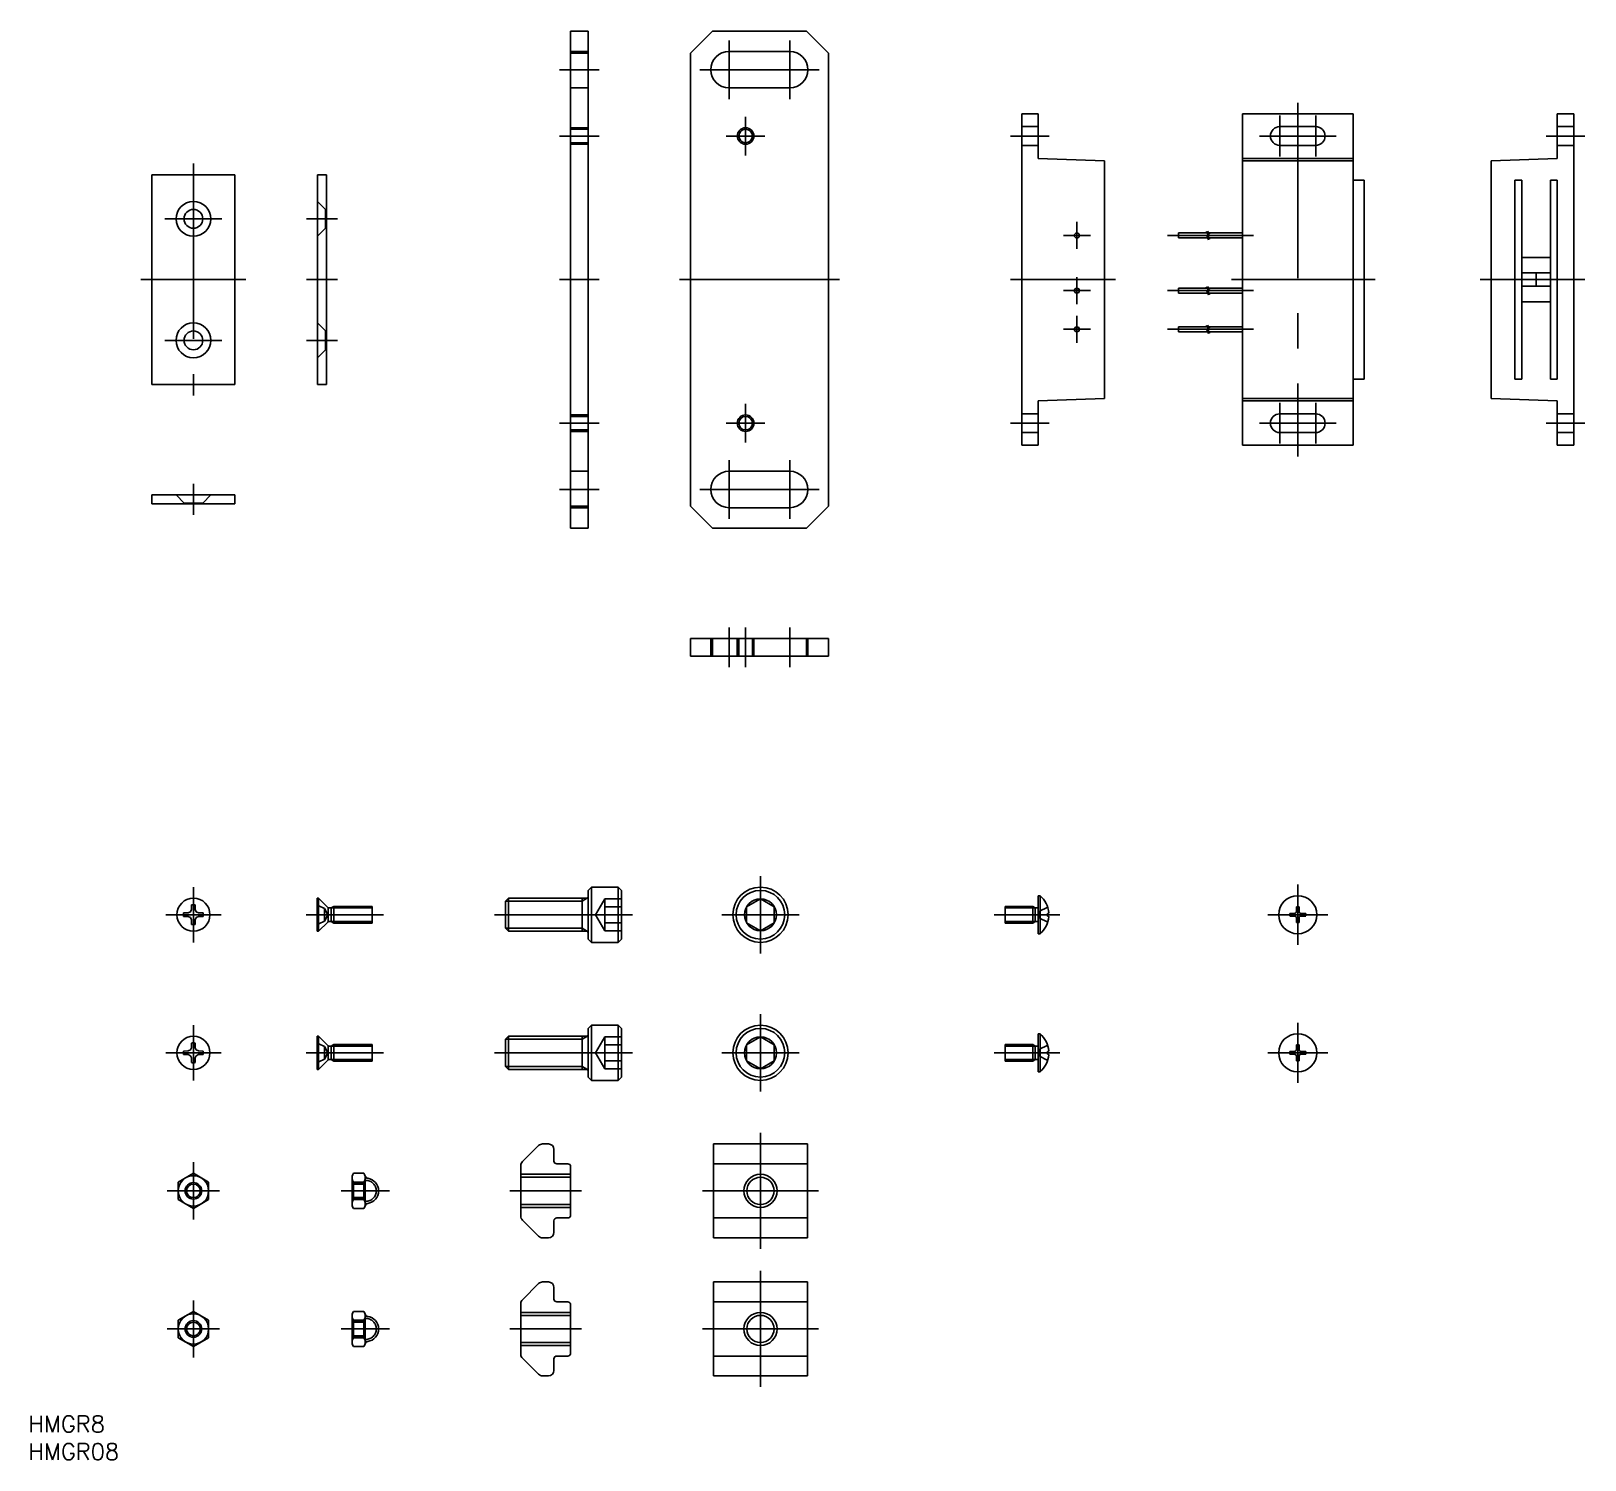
# Model space of a CAD drawing. Extents: x -29 to 252, y -214 to 45.
import ezdxf

# ---------------------------------------------------------------- set-up
doc = ezdxf.new("R2010")
doc.units = 0
doc.linetypes.add('CENTER', pattern=[50.8, 31.75, -6.35, 6.35, -6.35])
doc.linetypes.add('DASHED', pattern=[19.05, 12.7, -6.35])
doc.layers.get('0').update_dxf_attribs({"linetype": 'CONTINUOUS'})
doc.layers.add('CENTER', color=1, linetype='CENTER')
doc.styles.get("Standard").update_dxf_attribs({"font": 'txt.shx', "height": 3, "bigfont": 'bigfont.shx'})

msp = doc.modelspace()

# ---------------------------------------------------------------- linework, layer by layer
at = {"color": 7, "linetype": 'CONTINUOUS'}
for p, q in [((68.3, -45), (68.3, 45)), ((71.5, 45), (68.3, 45)), ((71.5, -45), (71.5, 45)), ((90, 41), (94, 45)), ((94, 45), (111, 45)), ((115, 41), (111, 45)), ((71.5, 41), (68.3, 41)), ((90, 41), (90, -41)), ((97, 41.3), (108, 41.3)), ((115, -41), (115, 41)), ((97, 34.7), (108, 34.7)), ((150, -30), (150, 30)), ((150, 30), (153, 30)), ((153, 21.92), (153, 30)), ((190, -30), (190, 30)), ((210, 30), (190, 30)), ((210, -30), (210, 30)), ((247, 21.92), (247, 30)), ((250, 30), (247, 30)), ((250, -30), (250, 30)), ((203.25, 27.7), (196.75, 27.7)), ((203.25, 24.3), (196.75, 24.3)), ((165, 21.5), (153, 21.92)), ((165, -21.5), (165, 21.5)), ((210, 21.92), (190, 21.92)), ((190, 21.5), (210, 21.5)), ((235, 21.5), (247, 21.92)), ((235, -21.5), (235, 21.5)), ((-7.5, -19), (-7.5, 19)), ((7.5, 19), (-7.5, 19)), ((7.5, -19), (7.5, 19)), ((22.5, -19), (22.5, 19)), ((24.1, 19), (22.5, 19)), ((24.1, -19), (24.1, 19)), ((212, 18), (210, 18)), ((212, -18), (212, 18)), ((239.33, 18), (239.33, -18)), ((239.33, 18), (240.56, 18)), ((240.56, 18), (240.56, -18)), ((245.76, 18), (245.76, -18)), ((245.76, 18), (247, 18)), ((247, -18), (247, 18)), ((178.39, 8.45), (183.61, 8.45)), ((178.39, 7.55), (178.39, 8.45)), ((183.84, 8.45), (190, 8.45)), ((183.69, 7.55), (178.39, 7.55)), ((190, 7.55), (183.91, 7.55)), ((240.56, 4), (245.76, 4)), ((240.56, 1.2), (245.76, 1.2)), ((243.16, 1.2), (243.16, -1.2)), ((178.39, -1.55), (183.61, -1.55)), ((178.39, -2.45), (178.39, -1.55)), ((183.69, -2.45), (178.39, -2.45)), ((183.84, -1.55), (190, -1.55)), ((190, -2.45), (183.91, -2.45)), ((240.56, -1.2), (245.76, -1.2)), ((240.56, -4), (245.76, -4)), ((178.39, -8.55), (183.61, -8.55)), ((178.39, -9.45), (178.39, -8.55)), ((183.69, -9.45), (178.39, -9.45)), ((183.84, -8.55), (190, -8.55)), ((190, -9.45), (183.91, -9.45)), ((-7.5, -19), (7.5, -19)), ((22.5, -19), (24.1, -19)), ((210, -18), (212, -18)), ((239.33, -18), (240.56, -18)), ((245.76, -18), (247, -18)), ((165, -21.5), (153, -21.92)), ((153, -30), (153, -21.92)), ((210, -21.5), (190, -21.5)), ((190, -21.92), (210, -21.92)), ((235, -21.5), (247, -21.92)), ((247, -30), (247, -21.92)), ((203.25, -24.3), (196.75, -24.3)), ((203.25, -27.7), (196.75, -27.7)), ((150, -30), (153, -30)), ((190, -30), (210, -30)), ((250, -30), (247, -30)), ((97, -34.7), (108, -34.7)), ((-7.5, -39), (7.5, -39)), ((-7.5, -40.6), (-7.5, -39)), ((7.5, -40.6), (7.5, -39)), ((-7.5, -40.6), (7.5, -40.6)), ((71.5, -41), (68.3, -41)), ((94, -45), (90, -41)), ((97, -41.3), (108, -41.3)), ((111, -45), (115, -41)), ((71.5, -45), (68.3, -45)), ((94, -45), (111, -45)), ((90, -65), (115, -65)), ((90, -65), (90, -68.2)), ((94, -65), (94, -68.2)), ((111, -65), (111, -68.2)), ((115, -65), (115, -68.2)), ((90, -68.2), (115, -68.2)), ((22.4, -118), (22.4, -112)), ((22.65, -112), (22.4, -112)), ((22.65, -118), (22.65, -112)), ((24.33, -113.68), (22.65, -112)), ((56.5, -112.54), (57.04, -112)), ((56.5, -117.46), (56.5, -112.54)), ((71.25, -112), (57.04, -112)), ((57.04, -118), (57.04, -112)), ((70.38, -112), (70.38, -118)), ((72.1, -110), (71.5, -110.6)), ((71.5, -110.6), (71.5, -119.4)), ((72.1, -110), (72.1, -120)), ((76.9, -110), (72.1, -110)), ((76.9, -110), (76.9, -120)), ((76.9, -110), (77.5, -110.6)), ((77.5, -110.6), (77.5, -119.4)), ((100.19, -113.56), (102.69, -112.11)), ((102.69, -112.11), (105.19, -113.56)), ((153, -118.45), (153, -111.55)), ((153, -111.55), (153.34, -111.55)), ((153.34, -118.45), (153.34, -111.55)), ((-0.92, -114.67), (-1.77, -114.68)), ((-0.92, -115.33), (-1.77, -115.32)), ((-0.92, -114.67), (-0.52, -114.48)), ((-0.92, -115.33), (-0.52, -115.52)), ((-0.33, -114.08), (-0.52, -114.48)), ((-0.33, -114.08), (-0.32, -113.23)), ((0.33, -114.08), (0.32, -113.23)), ((0.33, -114.08), (0.52, -114.48)), ((0.92, -114.67), (0.52, -114.48)), ((0.92, -115.33), (0.52, -115.52)), ((0.92, -114.67), (1.77, -114.68)), ((0.92, -115.33), (1.77, -115.32)), ((24.42, -116.23), (24.42, -113.77)), ((24.54, -113.77), (24.95, -113.77)), ((25.42, -113.5), (24.95, -113.77)), ((24.95, -116.23), (24.95, -113.77)), ((25.42, -113.5), (32.4, -113.5)), ((25.42, -116.5), (25.42, -113.5)), ((32.4, -113.5), (32.4, -116.5)), ((100.19, -116.44), (100.19, -113.56)), ((105.19, -113.56), (105.19, -116.44)), ((152, -113.5), (147, -113.5)), ((147, -113.5), (147, -116.5)), ((152.47, -113.77), (152, -113.5)), ((152, -116.5), (152, -113.5)), ((152.9, -113.77), (152.47, -113.77)), ((152.47, -116.23), (152.47, -113.77)), ((154.67, -114.77), (154.87, -114.76)), ((154.67, -114.77), (154.67, -115.23)), ((154.67, -115.23), (154.87, -115.24)), ((199.43, -114.76), (198.57, -114.77)), ((199.43, -115.24), (198.57, -115.23)), ((199.66, -114.66), (199.43, -114.76)), ((199.66, -115.34), (199.43, -115.24)), ((199.66, -114.66), (199.76, -114.43)), ((199.66, -115.34), (199.76, -115.57)), ((199.76, -114.43), (199.77, -113.57)), ((200.24, -114.43), (200.23, -113.57)), ((200.34, -114.66), (200.24, -114.43)), ((200.34, -115.34), (200.24, -115.57)), ((200.34, -114.66), (200.57, -114.76)), ((200.34, -115.34), (200.57, -115.24)), ((200.57, -114.76), (201.43, -114.77)), ((200.57, -115.24), (201.43, -115.23)), ((-0.33, -115.92), (-0.52, -115.52)), ((-0.33, -115.92), (-0.32, -116.77)), ((0.33, -115.92), (0.32, -116.77)), ((0.33, -115.92), (0.52, -115.52)), ((22.4, -118), (22.65, -118)), ((24.33, -116.32), (22.65, -118)), ((24.54, -116.23), (24.95, -116.23)), ((25.42, -116.5), (24.95, -116.23)), ((25.42, -116.5), (32.4, -116.5)), ((56.5, -117.46), (57.04, -118)), ((71.25, -118), (57.04, -118)), ((102.69, -117.89), (100.19, -116.44)), ((105.19, -116.44), (102.69, -117.89)), ((152, -116.5), (147, -116.5)), ((152, -116.5), (152.47, -116.23)), ((152.9, -116.23), (152.47, -116.23)), ((199.76, -115.57), (199.77, -116.43)), ((200.24, -115.57), (200.23, -116.43)), ((72.1, -120), (71.5, -119.4)), ((76.9, -120), (72.1, -120)), ((76.9, -120), (77.5, -119.4)), ((153, -118.45), (153.34, -118.45)), ((72.1, -135), (71.5, -135.6)), ((72.1, -135), (72.1, -145)), ((76.9, -135), (72.1, -135)), ((76.9, -135), (76.9, -145)), ((76.9, -135), (77.5, -135.6)), ((22.4, -143), (22.4, -137)), ((22.65, -137), (22.4, -137)), ((24.33, -138.68), (22.65, -137)), ((22.65, -143), (22.65, -137)), ((56.5, -137.54), (57.04, -137)), ((56.5, -142.46), (56.5, -137.54)), ((71.25, -137), (57.04, -137)), ((57.04, -143), (57.04, -137)), ((70.38, -137), (70.38, -143)), ((71.5, -135.6), (71.5, -144.4)), ((77.5, -135.6), (77.5, -144.4)), ((100.19, -138.56), (102.69, -137.11)), ((102.69, -137.11), (105.19, -138.56)), ((153, -143.45), (153, -136.55)), ((153, -136.55), (153.34, -136.55)), ((153.34, -143.45), (153.34, -136.55)), ((-0.92, -139.67), (-1.77, -139.68)), ((-0.92, -140.33), (-1.77, -140.32)), ((-0.92, -139.67), (-0.52, -139.48)), ((-0.92, -140.33), (-0.52, -140.52)), ((-0.33, -139.08), (-0.52, -139.48)), ((-0.33, -140.92), (-0.52, -140.52)), ((-0.33, -139.08), (-0.32, -138.23)), ((0.33, -139.08), (0.32, -138.23)), ((0.33, -139.08), (0.52, -139.48)), ((0.33, -140.92), (0.52, -140.52)), ((0.92, -139.67), (0.52, -139.48)), ((0.92, -140.33), (0.52, -140.52)), ((0.92, -139.67), (1.77, -139.68)), ((0.92, -140.33), (1.77, -140.32)), ((24.42, -141.23), (24.42, -138.77)), ((24.54, -138.77), (24.95, -138.77)), ((25.42, -138.5), (24.95, -138.77)), ((24.95, -141.23), (24.95, -138.77)), ((25.42, -138.5), (32.4, -138.5)), ((25.42, -141.5), (25.42, -138.5)), ((32.4, -138.5), (32.4, -141.5)), ((100.19, -141.44), (100.19, -138.56)), ((105.19, -138.56), (105.19, -141.44)), ((152, -138.5), (147, -138.5)), ((147, -138.5), (147, -141.5)), ((152.47, -138.77), (152, -138.5)), ((152, -141.5), (152, -138.5)), ((152.9, -138.77), (152.47, -138.77)), ((152.47, -141.23), (152.47, -138.77)), ((154.67, -139.77), (154.87, -139.76)), ((154.67, -139.77), (154.67, -140.23)), ((154.67, -140.23), (154.87, -140.24)), ((199.43, -139.76), (198.57, -139.77)), ((199.43, -140.24), (198.57, -140.23)), ((199.66, -139.66), (199.43, -139.76)), ((199.66, -140.34), (199.43, -140.24)), ((199.66, -139.66), (199.76, -139.43)), ((199.66, -140.34), (199.76, -140.57)), ((199.76, -139.43), (199.77, -138.57)), ((199.76, -140.57), (199.77, -141.43)), ((200.24, -139.43), (200.23, -138.57)), ((200.24, -140.57), (200.23, -141.43)), ((200.34, -139.66), (200.24, -139.43)), ((200.34, -140.34), (200.24, -140.57)), ((200.34, -139.66), (200.57, -139.76)), ((200.34, -140.34), (200.57, -140.24)), ((200.57, -139.76), (201.43, -139.77)), ((200.57, -140.24), (201.43, -140.23)), ((-0.33, -140.92), (-0.32, -141.77)), ((0.33, -140.92), (0.32, -141.77)), ((22.4, -143), (22.65, -143)), ((24.33, -141.32), (22.65, -143)), ((24.54, -141.23), (24.95, -141.23)), ((25.42, -141.5), (24.95, -141.23)), ((25.42, -141.5), (32.4, -141.5)), ((56.5, -142.46), (57.04, -143)), ((71.25, -143), (57.04, -143)), ((102.69, -142.89), (100.19, -141.44)), ((105.19, -141.44), (102.69, -142.89)), ((152, -141.5), (147, -141.5)), ((152, -141.5), (152.47, -141.23)), ((152.9, -141.23), (152.47, -141.23)), ((153, -143.45), (153.34, -143.45)), ((72.1, -145), (71.5, -144.4)), ((76.9, -145), (72.1, -145)), ((76.9, -145), (77.5, -144.4)), ((62.51, -156.79), (59.59, -159.71)), ((64.3, -156.5), (63.21, -156.5)), ((65.3, -157.5), (65.3, -159.6)), ((94.19, -156.5), (94.19, -173.5)), ((94.19, -156.5), (111.19, -156.5)), ((111.19, -156.5), (111.19, -173.5)), ((67.8, -160.1), (65.8, -160.1)), ((94.19, -160.1), (111.19, -160.1)), ((-2.75, -163.41), (0, -161.82)), ((0, -161.82), (2.75, -163.41)), ((28.73, -162.25), (28.98, -161.82)), ((28.73, -167.75), (28.73, -162.25)), ((30.89, -161.82), (28.98, -161.82)), ((31.13, -162.25), (30.89, -161.82)), ((31.13, -167.75), (31.13, -162.25)), ((59.3, -160.41), (59.3, -169.59)), ((68.3, -160.6), (68.3, -169.4)), ((-2.75, -166.59), (-2.75, -163.41)), ((2.75, -163.41), (2.75, -166.59)), ((28.98, -163.41), (30.89, -163.41)), ((0, -168.18), (-2.75, -166.59)), ((2.75, -166.59), (0, -168.18)), ((28.73, -167.75), (28.98, -168.18)), ((30.89, -166.59), (28.98, -166.59)), ((28.98, -168.18), (30.89, -168.18)), ((31.13, -167.75), (30.89, -168.18)), ((59.59, -170.29), (62.51, -173.21)), ((65.3, -170.4), (65.3, -172.5)), ((67.8, -169.9), (65.8, -169.9)), ((94.19, -169.9), (111.19, -169.9)), ((64.3, -173.5), (63.21, -173.5)), ((94.19, -173.5), (111.19, -173.5)), ((62.51, -181.79), (59.59, -184.71)), ((64.3, -181.5), (63.21, -181.5)), ((65.3, -182.5), (65.3, -184.6)), ((94.19, -181.5), (94.19, -198.5)), ((94.19, -181.5), (111.19, -181.5)), ((111.19, -181.5), (111.19, -198.5)), ((59.3, -185.41), (59.3, -194.59)), ((67.8, -185.1), (65.8, -185.1)), ((68.3, -185.6), (68.3, -194.4)), ((94.19, -185.1), (111.19, -185.1)), ((-2.75, -188.41), (0, -186.82)), ((-2.75, -191.59), (-2.75, -188.41)), ((0, -186.82), (2.75, -188.41)), ((2.75, -188.41), (2.75, -191.59)), ((28.73, -187.25), (28.98, -186.82)), ((28.73, -192.75), (28.73, -187.25)), ((30.89, -186.82), (28.98, -186.82)), ((28.98, -188.41), (30.89, -188.41)), ((31.13, -187.25), (30.89, -186.82)), ((31.13, -192.75), (31.13, -187.25)), ((0, -193.18), (-2.75, -191.59)), ((2.75, -191.59), (0, -193.18)), ((28.73, -192.75), (28.98, -193.18)), ((30.89, -191.59), (28.98, -191.59)), ((28.98, -193.18), (30.89, -193.18)), ((31.13, -192.75), (30.89, -193.18)), ((59.59, -195.29), (62.51, -198.21)), ((65.3, -195.4), (65.3, -197.5)), ((67.8, -194.9), (65.8, -194.9)), ((94.19, -194.9), (111.19, -194.9)), ((64.3, -198.5), (63.21, -198.5)), ((94.19, -198.5), (111.19, -198.5))]:
    msp.add_line(p, q, dxfattribs=at)
at = {"color": 3, "linetype": 'DASHED'}
for p, q in [((71.5, 41.3), (68.3, 41.3)), ((71.5, 34.7), (68.3, 34.7)), ((68.3, 27.5), (71.5, 27.5)), ((68.3, 27.23), (71.5, 27.23)), ((153, 27.7), (150, 27.7)), ((247, 27.7), (250, 27.7)), ((68.3, 24.77), (71.5, 24.77)), ((68.3, 24.5), (71.5, 24.5)), ((153, 24.3), (150, 24.3)), ((247, 24.3), (250, 24.3)), ((22.5, 14.15), (23.95, 12.7)), ((23.95, 12.7), (23.95, 9.3)), ((23.95, 12.7), (24.1, 12.7)), ((22.5, 7.85), (23.95, 9.3)), ((23.95, 9.3), (24.1, 9.3)), ((22.5, -7.85), (23.95, -9.3)), ((23.95, -12.7), (23.95, -9.3)), ((23.95, -9.3), (24.1, -9.3)), ((22.5, -14.15), (23.95, -12.7)), ((23.95, -12.7), (24.1, -12.7)), ((68.3, -24.5), (71.5, -24.5)), ((68.3, -24.77), (71.5, -24.77)), ((153, -24.3), (150, -24.3)), ((247, -24.3), (250, -24.3)), ((68.3, -27.23), (71.5, -27.23)), ((68.3, -27.5), (71.5, -27.5)), ((153, -27.7), (150, -27.7)), ((247, -27.7), (250, -27.7)), ((71.5, -34.7), (68.3, -34.7)), ((-3.15, -39), (-1.7, -40.45)), ((3.15, -39), (1.7, -40.45)), ((-1.7, -40.45), (1.7, -40.45)), ((-1.7, -40.45), (-1.7, -40.6)), ((1.7, -40.45), (1.7, -40.6)), ((71.5, -41.3), (68.3, -41.3)), ((93.7, -68.2), (93.7, -65)), ((98.5, -68.2), (98.5, -65)), ((98.77, -68.2), (98.77, -65)), ((101.23, -68.2), (101.23, -65)), ((101.5, -68.2), (101.5, -65)), ((111.3, -68.2), (111.3, -65)), ((74.5, -112.11), (72.83, -115)), ((77.5, -112.11), (74.5, -112.11)), ((74.5, -117.89), (74.5, -112.11)), ((22.73, -113.37), (23.73, -113.86)), ((24.33, -115), (23.73, -113.86)), ((23.73, -113.86), (23.73, -116.14)), ((24.33, -115), (23.73, -116.14)), ((74.5, -117.89), (72.83, -115)), ((77.5, -113.56), (74.5, -113.56)), ((152.91, -115), (153.25, -114.36)), ((152.91, -115), (153.25, -115.64)), ((154.62, -113.69), (153.25, -114.36)), ((153.25, -114.36), (153.25, -115.64)), ((22.73, -116.63), (23.73, -116.14)), ((77.5, -116.44), (74.5, -116.44)), ((77.5, -117.89), (74.5, -117.89)), ((154.62, -116.31), (153.25, -115.64)), ((74.5, -137.11), (72.83, -140)), ((77.5, -137.11), (74.5, -137.11)), ((74.5, -142.89), (74.5, -137.11)), ((22.73, -138.37), (23.73, -138.85)), ((23.73, -138.85), (23.73, -141.15)), ((24.33, -140), (23.73, -138.85)), ((24.33, -140), (23.73, -141.15)), ((74.5, -142.89), (72.83, -140)), ((77.5, -138.56), (74.5, -138.56)), ((152.91, -140), (153.25, -139.37)), ((152.91, -140), (153.25, -140.63)), ((154.62, -138.69), (153.25, -139.37)), ((153.25, -139.37), (153.25, -140.63)), ((154.62, -141.31), (153.25, -140.63)), ((22.73, -141.63), (23.73, -141.15)), ((77.5, -141.44), (74.5, -141.44)), ((77.5, -142.89), (74.5, -142.89)), ((31.23, -163.1), (31.13, -163.1)), ((68.3, -162), (59.3, -162)), ((68.3, -162.54), (59.3, -162.54)), ((28.73, -163.5), (31.13, -163.5)), ((28.73, -163.5), (29, -163.77)), ((29, -163.77), (30.86, -163.77)), ((29, -163.77), (29, -166.23)), ((31.13, -163.5), (30.86, -163.77)), ((30.86, -163.77), (30.86, -166.23)), ((28.73, -166.5), (29, -166.23)), ((28.73, -166.5), (31.13, -166.5)), ((29, -166.23), (30.86, -166.23)), ((31.13, -166.5), (30.86, -166.23)), ((31.23, -166.9), (31.13, -166.9)), ((68.3, -167.46), (59.3, -167.46)), ((68.3, -168), (59.3, -168)), ((28.73, -188.5), (31.13, -188.5)), ((28.73, -188.5), (29, -188.77)), ((31.13, -188.5), (30.86, -188.77)), ((31.23, -188.1), (31.13, -188.1)), ((68.3, -187), (59.3, -187)), ((68.3, -187.54), (59.3, -187.54)), ((28.73, -191.5), (29, -191.23)), ((29, -188.77), (30.86, -188.77)), ((29, -188.77), (29, -191.23)), ((29, -191.23), (30.86, -191.23)), ((30.86, -188.77), (30.86, -191.23)), ((31.13, -191.5), (30.86, -191.23)), ((28.73, -191.5), (31.13, -191.5)), ((31.23, -191.9), (31.13, -191.9)), ((68.3, -192.46), (59.3, -192.46)), ((68.3, -193), (59.3, -193))]:
    msp.add_line(p, q, dxfattribs=at)
at = {"color": 3, "linetype": 'CONTINUOUS'}
for p, q in [((183.43, 8.72), (183.8, 8.18)), ((183.63, 8.75), (184, 8.22)), ((183.8, 8.18), (183.51, 7.99)), ((183.51, 7.99), (183.83, 7.22)), ((184, 8.22), (183.71, 8.02)), ((183.71, 8.02), (184.03, 7.25)), ((183.43, -1.28), (183.8, -1.82)), ((183.8, -1.82), (183.51, -2.01)), ((183.51, -2.01), (183.83, -2.78)), ((183.63, -1.25), (184, -1.78)), ((184, -1.78), (183.71, -1.98)), ((183.71, -1.98), (184.03, -2.75)), ((183.43, -8.28), (183.8, -8.82)), ((183.63, -8.25), (184, -8.78)), ((183.8, -8.82), (183.51, -9.01)), ((183.51, -9.01), (183.83, -9.78)), ((184, -8.78), (183.71, -8.98)), ((183.71, -8.98), (184.03, -9.75)), ((70.38, -112.54), (56.5, -112.54)), ((71.38, -111.97), (70.38, -112.54)), ((24.95, -113.77), (32.4, -113.77)), ((152.47, -113.77), (147, -113.77)), ((24.95, -116.23), (32.4, -116.23)), ((70.38, -117.46), (56.5, -117.46)), ((71.38, -118.03), (70.38, -117.46)), ((152.47, -116.23), (147, -116.23)), ((70.38, -137.54), (56.5, -137.54)), ((71.38, -136.97), (70.38, -137.54)), ((24.95, -138.77), (32.4, -138.77)), ((152.47, -138.77), (147, -138.77)), ((24.95, -141.23), (32.4, -141.23)), ((70.38, -142.46), (56.5, -142.46)), ((71.38, -143.03), (70.38, -142.46)), ((152.47, -141.23), (147, -141.23))]:
    msp.add_line(p, q, dxfattribs=at)
for centre, radius in [((100, 26), 1.5), ((100, -26), 1.5), ((102.69, -165), 3), ((0, -165), 1.5), ((0, -190), 1.5), ((102.69, -190), 3)]:
    msp.add_circle(centre, radius, dxfattribs=at)
at = {"color": 7, "linetype": 'CONTINUOUS'}
for centre, radius in [((100, 26), 1.23), ((0, 11), 3.15), ((0, 11), 1.7), ((160, 8), 0.45), ((160, -2), 0.45), ((0, -11), 3.15), ((0, -11), 1.7), ((160, -9), 0.45), ((100, -26), 1.23), ((0, -115), 3), ((102.69, -115), 5), ((102.69, -115), 4.4), ((102.69, -115), 2.89), ((200, -115), 3.45), ((102.69, -140), 5), ((0, -140), 3), ((102.69, -140), 4.4), ((102.69, -140), 2.89), ((200, -140), 3.45), ((0, -165), 2.75), ((102.69, -165), 2.46), ((0, -165), 1.23), ((0, -190), 2.75), ((102.69, -190), 2.46), ((0, -190), 1.23)]:
    msp.add_circle(centre, radius, dxfattribs=at)
for centre, radius, start, end in [((97, 38), 3.3, 90, 270), ((108, 38), 3.3, 270, 90), ((196.75, 26), 1.7, 90, 270), ((203.25, 26), 1.7, 270, 90), ((196.75, -26), 1.7, 90, 270), ((203.25, -26), 1.7, 270, 90), ((97, -38), 3.3, 90, 270), ((108, -38), 3.3, 270, 90), ((71.25, -111.75), 0.25, 270, 0), ((150.3, -115), 4.6, 4.2535, 48.5904), ((0, -115), 1.8, 169.8876, 190.1124), ((0, -115), 1.8, 79.8876, 100.1124), ((0, -115), 1.8, 349.8876, 10.1124), ((24.54, -113.47), 0.3, 225, 270), ((152.9, -113.67), 0.1, 270, 0), ((150.3, -115), 4.6, 311.4096, 355.7465), ((154.69, -114.67), 0.195, 332.2184, 2.6733), ((154.69, -115.33), 0.195, 357.3267, 27.7816), ((200, -115), 1.45, 171.0389, 188.9611), ((200, -115), 1.45, 81.0389, 98.9611), ((200, -115), 1.45, 351.0389, 8.9611), ((0, -115), 1.8, 259.8876, 280.1124), ((24.54, -116.53), 0.3, 90, 135), ((71.25, -118.25), 0.25, 0, 90), ((152.9, -116.33), 0.1, 0, 90), ((200, -115), 1.45, 261.0389, 278.9611), ((71.25, -136.75), 0.25, 270, 0), ((150.3, -140), 4.6, 4.2535, 48.5904), ((0, -140), 1.8, 169.8876, 190.1124), ((0, -140), 1.8, 79.8876, 100.1124), ((0, -140), 1.8, 349.8876, 10.1124), ((24.54, -138.47), 0.3, 225, 270), ((152.9, -138.67), 0.1, 270, 0), ((150.3, -140), 4.6, 311.4096, 355.7465), ((154.69, -139.67), 0.195, 332.2184, 2.6733), ((154.69, -140.33), 0.195, 357.3267, 27.7816), ((200, -140), 1.45, 171.0389, 188.9611), ((200, -140), 1.45, 81.0389, 98.9611), ((200, -140), 1.45, 351.0389, 8.9611), ((0, -140), 1.8, 259.8876, 280.1124), ((24.54, -141.53), 0.3, 90, 135), ((71.25, -143.25), 0.25, 0, 90), ((152.9, -141.33), 0.1, 0, 90), ((200, -140), 1.45, 261.0389, 278.9611), ((63.21, -157.5), 1, 90, 135), ((64.3, -157.5), 1, 0, 90), ((60.3, -160.41), 1, 135, 180), ((65.8, -159.6), 0.5, 180, 270), ((67.8, -160.6), 0.5, 0, 90), ((30.14, -162.62), 1.41, 154.3842, 214.3842), ((29.73, -162.62), 1.41, 325.6158, 25.6158), ((31.63, -162.23), 0.5, 182.4469, 261.7962), ((31.23, -165), 2.3, 278.2038, 81.7962), ((33.99, -165), 5.25, 162.412, 197.588), ((25.88, -165), 5.25, 342.412, 17.588), ((30.14, -167.38), 1.41, 145.6158, 205.6158), ((29.73, -167.38), 1.41, 334.3842, 34.3842), ((31.63, -167.77), 0.5, 98.2038, 177.5531), ((60.3, -169.59), 1, 180, 225), ((65.8, -170.4), 0.5, 90, 180), ((67.8, -169.4), 0.5, 270, 0), ((63.21, -172.5), 1, 225, 270), ((64.3, -172.5), 1, 270, 0), ((63.21, -182.5), 1, 90, 135), ((64.3, -182.5), 1, 0, 90), ((60.3, -185.41), 1, 135, 180), ((65.8, -184.6), 0.5, 180, 270), ((67.8, -185.6), 0.5, 0, 90), ((30.14, -187.62), 1.41, 154.3842, 214.3842), ((33.99, -190), 5.25, 162.412, 197.588), ((29.73, -187.62), 1.41, 325.6158, 25.6158), ((25.88, -190), 5.25, 342.412, 17.588), ((31.63, -187.23), 0.5, 182.4469, 261.7962), ((31.23, -190), 2.3, 278.2038, 81.7962), ((30.14, -192.38), 1.41, 145.6158, 205.6158), ((29.73, -192.38), 1.41, 334.3842, 34.3842), ((31.63, -192.77), 0.5, 98.2038, 177.5531), ((60.3, -194.59), 1, 180, 225), ((65.8, -195.4), 0.5, 90, 180), ((67.8, -194.4), 0.5, 270, 0), ((63.21, -197.5), 1, 225, 270), ((64.3, -197.5), 1, 270, 0)]:
    msp.add_arc(centre, radius, start, end, dxfattribs=at)
at = {"color": 3, "linetype": 'DASHED'}
for centre, radius, start, end in [((23, -112.83), 0.6, 180, 243.7), ((154.4, -113.24), 0.5, 296.3, 306.1933), ((23, -117.17), 0.6, 116.3, 180), ((154.4, -116.76), 0.5, 53.8067, 63.7), ((23, -137.83), 0.6, 180, 243.7), ((154.4, -138.24), 0.5, 296.3, 306.1933), ((23, -142.17), 0.6, 116.3, 180), ((154.4, -141.76), 0.5, 53.8067, 63.7), ((31.23, -165), 1.9, 270, 90), ((31.23, -190), 1.9, 270, 90)]:
    msp.add_arc(centre, radius, start, end, dxfattribs=at)
at = {"layer": 'CENTER', "color": 1, "linetype": 'CENTER'}
for p, q in [((97, 43.3), (97, 32.7)), ((108, 43.3), (108, 32.7)), ((73.5, 38), (66.3, 38)), ((91.7, 38), (113.3, 38)), ((200, 32), (200, -32)), ((100, 29.5), (100, 22.5)), ((196.75, 29.7), (196.75, 22.3)), ((203.25, 29.7), (203.25, 22.3)), ((73.5, 26), (66.3, 26)), ((96.5, 26), (103.5, 26)), ((155, 26), (148, 26)), ((193.05, 26), (206.95, 26)), ((245, 26), (252, 26)), ((0, 21), (0, -21)), ((5.15, 11), (-5.15, 11)), ((20.5, 11), (26.1, 11)), ((160, 5.55), (160, 10.45)), ((157.55, 8), (162.45, 8)), ((176.39, 8), (192, 8)), ((9.5, 0), (-9.5, 0)), ((20.5, 0), (26.1, 0)), ((88, 0), (117, 0)), ((148, 0), (167, 0)), ((160, -4.45), (160, 0.45)), ((214, 0), (188, 0)), ((252, 0), (233, 0)), ((66.3, 0), (73.5, 0)), ((157.55, -2), (162.45, -2)), ((176.39, -2), (192, -2)), ((160, -11.45), (160, -6.55)), ((5.15, -11), (-5.15, -11)), ((20.5, -11), (26.1, -11)), ((157.55, -9), (162.45, -9)), ((176.39, -9), (192, -9)), ((100, -22.5), (100, -29.5)), ((196.75, -29.7), (196.75, -22.3)), ((203.25, -29.7), (203.25, -22.3)), ((73.5, -26), (66.3, -26)), ((96.5, -26), (103.5, -26)), ((155, -26), (148, -26)), ((193.05, -26), (206.95, -26)), ((245, -26), (252, -26)), ((97, -32.7), (97, -43.3)), ((108, -32.7), (108, -43.3)), ((0, -37), (0, -42.6)), ((73.5, -38), (66.3, -38)), ((91.7, -38), (113.3, -38)), ((97, -70.2), (97, -63)), ((100, -70.2), (100, -63)), ((108, -70.2), (108, -63)), ((102.69, -122), (102.69, -108)), ((200, -109.55), (200, -120.45)), ((0, -110), (0, -120)), ((5, -115), (-5, -115)), ((20.4, -115), (34.4, -115)), ((79.5, -115), (54.5, -115)), ((95.69, -115), (109.69, -115)), ((156.89, -115), (145, -115)), ((194.55, -115), (205.45, -115)), ((0, -135), (0, -145)), ((102.69, -147), (102.69, -133)), ((200, -134.55), (200, -145.45)), ((5, -140), (-5, -140)), ((20.4, -140), (34.4, -140)), ((79.5, -140), (54.5, -140)), ((95.69, -140), (109.69, -140)), ((156.89, -140), (145, -140)), ((194.55, -140), (205.45, -140)), ((102.69, -175.5), (102.69, -154.5)), ((0, -170.18), (0, -159.82)), ((4.75, -165), (-4.75, -165)), ((35.53, -165), (26.73, -165)), ((70.3, -165), (57.3, -165)), ((92.19, -165), (113.19, -165)), ((102.69, -200.5), (102.69, -179.5)), ((0, -195.18), (0, -184.82)), ((4.75, -190), (-4.75, -190)), ((35.53, -190), (26.73, -190)), ((70.3, -190), (57.3, -190)), ((92.19, -190), (113.19, -190))]:
    msp.add_line(p, q, dxfattribs=at)

# ---------------------------------------------------------------- texts
at = {"color": 7, "linetype": 'CONTINUOUS'}
for s, p in [('HMGR8', (-29.91, -208.72)), ('HMGR08', (-29.91, -213.72))]:
    msp.add_text(s, height=3, dxfattribs=at).set_placement(p)

doc.saveas('drawing.dxf')
